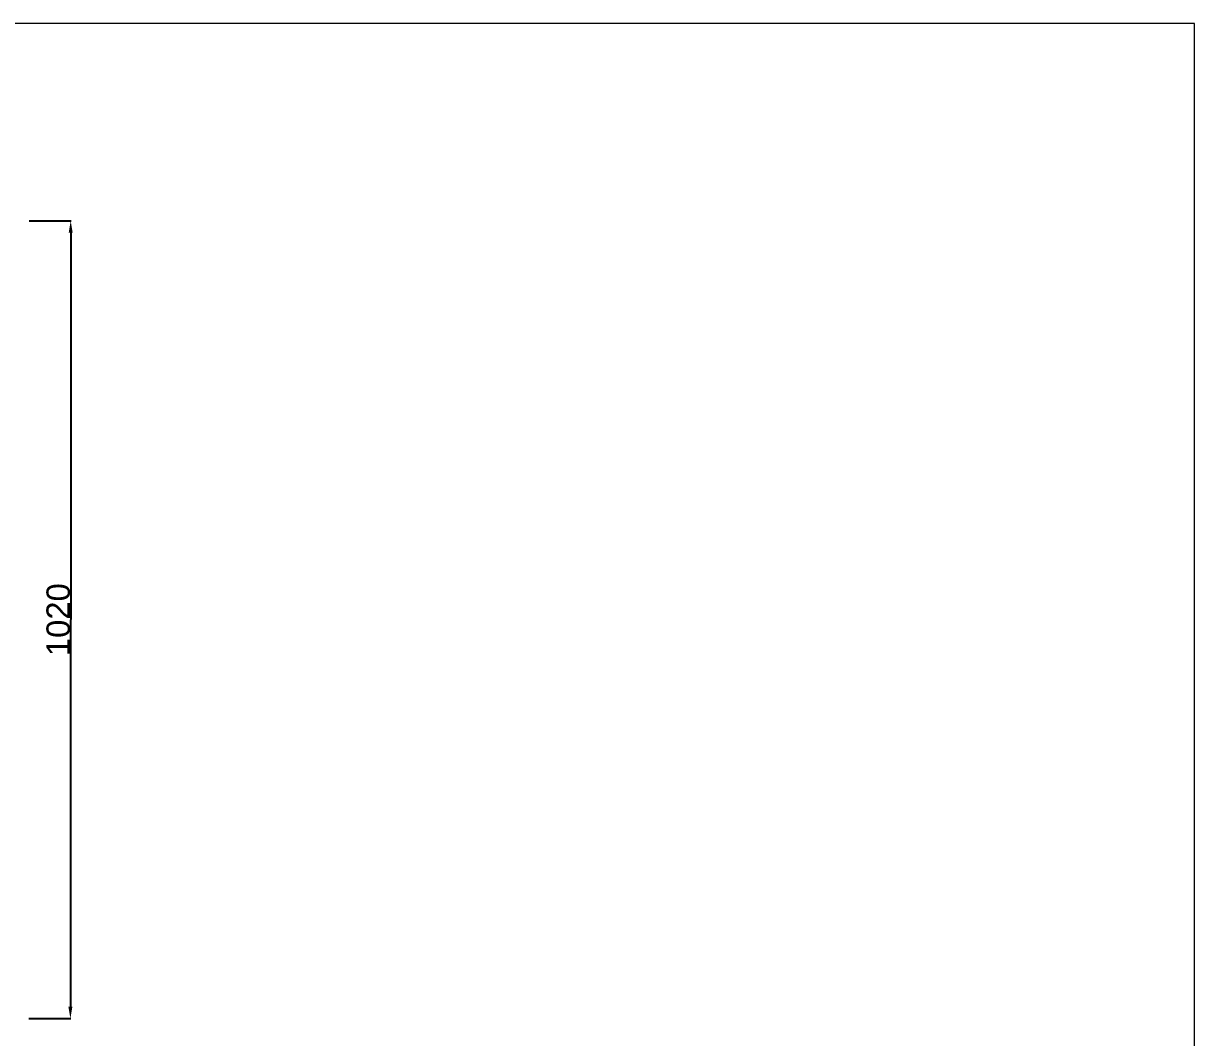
# Model space of a CAD drawing. Header units: millimetres. Extents: x 0 to 3480, y 0 to 2432.
# Drawn here: x 1980 to 3477, y 1135 to 2432 of the extents above; entities that cross this region are included whole.
import ezdxf

# ---------------------------------------------------------------- set-up
doc = ezdxf.new("R2010")
doc.units = ezdxf.units.MM
doc.header["$MEASUREMENT"] = 0
doc.layers.add('Domyślny', color=7, linetype='Continuous', true_color=0x000000)
doc.styles.add('Arial', font='arial.ttf')
doc.dimstyles.new('Domyślny', dxfattribs={"dimtxt": 30, "dimasz": 15, "dimexe": 0.5, "dimexo": 0.5, "dimgap": 0.25, "dimtad": 1, "dimtoh": 1, "dimdec": 0, "dimzin": 1, "dimdsep": 46, "dimtxsty": 'Arial', "dimcen": 0.5, "dimazin": 0, "dimtfac": 1, "dimtdec": 4, "dimtix": 1, "dimtmove": 1, "dimatfit": 3, "dimfxl": 0, "dimtolj": 1, "dimtzin": 1, "dimarcsym": 0})

# ---------------------------------------------------------------- blocks, each defined once
blk = doc.blocks.new('*D3')
at = {"layer": 'Defpoints', "color": 0}
for p in [(1987.3, 2179.3), (1986.9, 1159.7), (2040.5, 1159.7)]:
    blk.add_point(p, dxfattribs=at)
at = {"layer": 'Domyślny', "color": 0, "lineweight": -2}
for p, q in [((1987.8, 2179.3), (2041.4, 2179.3)), ((2040.9, 2164.3), (2040.5, 1174.7)), ((1987.4, 1159.7), (2041, 1159.7))]:
    blk.add_line(p, q, dxfattribs=at)
at = {"layer": 'Domyślny', "color": 0}
for points in [[(2043.4, 2164.3), (2038.4, 2164.3), (2040.9, 2179.3)], [(2038, 1174.7), (2043, 1174.7), (2040.5, 1159.7)]]:
    blk.add_solid(points, dxfattribs=at)
at = {"layer": 'Domyślny', "color": 0, "insert": (2025.1, 1669.5), "char_height": 30, "attachment_point": 5, "rotation": 89.9775, "style": 'Arial'}
blk.add_mtext('\\A1;1020', dxfattribs=at)

msp = doc.modelspace()

# ---------------------------------------------------------------- linework, layer by layer
at = {"layer": 'Domyślny', "color": 18, "lineweight": 15, "true_color": 0x000000}
for p, q in [((3477.1, 2431.5), (0, 2431.5)), ((3477.1, 0), (3477.1, 2431.6))]:
    msp.add_line(p, q, dxfattribs=at)

# ---------------------------------------------------------------- dimensions: what is measured, and where the dimension line sits
at = {"layer": 'Domyślny'}
dim = msp.add_aligned_dim(p1=(1987.3, 2179.3), p2=(1986.9, 1159.7), distance=53.6, dimstyle='Domyślny', dxfattribs=at)
dim.commit()
dim.dimension.update_dxf_attribs({"geometry": '*D3', "text_midpoint": (2025.1, 1669.5)})

doc.saveas('drawing.dxf')
